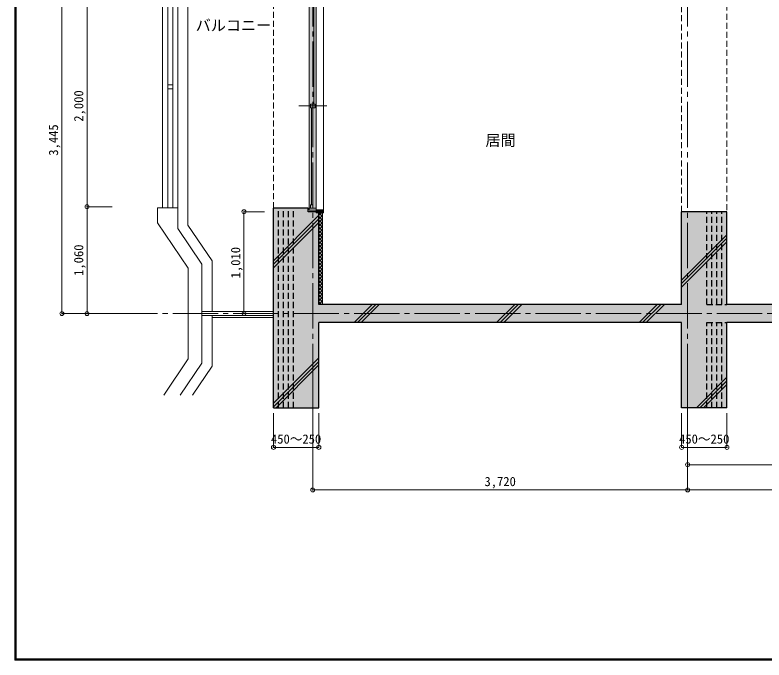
# Model space of a CAD drawing. Units: millimetres at full size, sheet at 1:50. Extents: x -9674 to 9699, y -6794 to 6791.
# Drawn here: x -9674 to -2241, y -6794 to -392 of the extents above; entities that cross this region are included whole.
import ezdxf
from ezdxf.enums import TextEntityAlignment as Align

# ---------------------------------------------------------------- set-up
doc = ezdxf.new("R2010")
doc.units = ezdxf.units.MM
doc.header["$LTSCALE"] = 50
doc.header["$PDMODE"] = 32
doc.header["$PDSIZE"] = 40
doc.linetypes.add('CHAIN2', pattern=[12, 9, -1, 1, -1])
doc.linetypes.add('DASHED1', pattern=[1.8, 1.2, -0.6])
for name, color, linetype, lineweight in [('0-0_図面枠', 7, 'Continuous', 9), ('1-0_芯', 7, 'CHAIN2', 9), ('1-1_躯体', 2, 'Continuous', 25), ('1-3_建具', 3, 'Continuous', 18), ('1-6_ﾊﾞﾙｺﾆｰ・階段', 7, 'Continuous', 9), ('1-8_ハッチ', 4, 'Continuous', 9), ('1-A_文字', 7, 'Continuous', 9), ('1-B_寸法', 7, 'Continuous', 9), ('1-C_梁', 7, 'DASHED1', 9)]:
    doc.layers.add(name, color=color, linetype=linetype, lineweight=lineweight)
for name, color, linetype in [('4-0', 1, 'Continuous'), ('4-1', 2, 'Continuous'), ('4-F', 4, 'Continuous')]:
    doc.layers.add(name, color=color, linetype=linetype)
doc.styles.add('ＭＳ ゴシック', font='')
doc.styles.get('ＭＳ ゴシック').set_extended_font_data('MS Gothic')

msp = doc.modelspace()

# ---------------------------------------------------------------- linework, layer by layer
at = {"layer": '0-0_図面枠'}
for p, q in [((-9673.92, 6791.43), (-9673.92, -6793.93)), ((-9672.16, 6789.66), (-9672.16, -6792.16)), ((-9670.4, 6787.9), (-9670.4, -6790.4)), ((-9668.64, -6788.64), (-9668.64, 6786.14)), ((-9666.87, 6784.38), (-9666.87, -6786.88)), ((-9665.11, 6782.61), (-9665.11, -6785.11)), ((-9663.35, 6780.85), (-9663.35, -6783.35)), ((-9673.92, -6793.93), (9698.92, -6793.93)), ((-9672.16, -6792.16), (9697.16, -6792.16)), ((-9670.4, -6790.4), (9695.4, -6790.4)), ((9693.64, -6788.64), (-9668.64, -6788.64)), ((-9666.87, -6786.88), (9691.87, -6786.88)), ((-9665.11, -6785.11), (9690.11, -6785.11)), ((-9663.35, -6783.35), (9688.35, -6783.35))]:
    msp.add_line(p, q, dxfattribs=at)
at = {"layer": '1-0_芯'}
for p, q in [((-6718.75, -4105.47), (-6718.75, 5294.53)), ((-2998.75, -4105.47), (-2998.75, 5294.53)), ((-8708.75, -3355.47), (8446.25, -3355.47))]:
    msp.add_line(p, q, dxfattribs=at)
at = {"layer": '1-1_躯体'}
for p, q in [((-7108.75, -4290.47), (-7108.75, -2310.47)), ((-6683.75, -2345.47), (-6763.75, -2345.47)), ((-6658.75, -3265.47), (-6658.75, -2355.47)), ((-3058.75, -3265.47), (-3058.75, -2345.47)), ((-3058.75, -3265.47), (-6658.75, -3265.47)), ((1891.25, -3265.47), (-2608.75, -3265.47)), ((-6658.75, -4290.47), (-6658.75, -3445.47)), ((-2608.75, -4290.47), (-2608.75, -3445.47)), ((1891.25, -3445.47), (-2608.75, -3445.47)), ((-7108.75, -4290.47), (-6658.75, -4290.47)), ((-2608.75, -4290.47), (-3058.75, -4290.47))]:
    msp.add_line(p, q, dxfattribs=at)
at = {"layer": '1-1_躯体', "linetype": 'DASHED1'}
for p, q in [((-7058.75, -4290.47), (-7058.75, -2310.47)), ((-7008.75, -4290.47), (-7008.75, -2310.47)), ((-6958.75, -4290.47), (-6958.75, -2310.47)), ((-6908.75, -4290.47), (-6908.75, -2310.47)), ((-2808.75, -3265.47), (-2808.75, -2345.47)), ((-2758.75, -3265.47), (-2758.75, -2345.47)), ((-2708.75, -3265.47), (-2708.75, -2345.47)), ((-2658.75, -3265.47), (-2658.75, -2345.47)), ((-2808.75, -3265.47), (-2608.75, -3265.47)), ((-2808.75, -4290.47), (-2808.75, -3445.47)), ((-2808.75, -3445.47), (-2608.75, -3445.47)), ((-2758.75, -4290.47), (-2758.75, -3445.47)), ((-2708.75, -4290.47), (-2708.75, -3445.47)), ((-2658.75, -4290.47), (-2658.75, -3445.47))]:
    msp.add_line(p, q, dxfattribs=at)
at = {"layer": '1-1_躯体'}
for points in [[(-6763.75, -2345.47), (-6763.75, -2310.47), (-7108.75, -2310.47)], [(-2608.75, -3265.47), (-2608.75, -2345.47), (-3058.75, -2345.47)], [(-3058.75, -4290.47), (-3058.75, -3445.47), (-6658.75, -3445.47)]]:
    msp.add_lwpolyline(points, dxfattribs=at)
at = {"layer": '1-3_建具', "color": 7, "lineweight": 9}
for p, q in [((-6753.75, -2295.47), (-6753.75, -295.47)), ((-6683.75, -2295.47), (-6683.75, -295.47)), ((-6611.75, -265.47), (-6611.75, -2325.47)), ((-6580.27, -1295.47), (-6857.23, -1295.47)), ((-6753.75, -2330.47), (-6753.75, -2295.47)), ((-6683.75, -2295.47), (-6683.75, -2330.47)), ((-6683.75, -2310.47), (-6753.75, -2310.47)), ((-6753.75, -2330.47), (-6683.75, -2330.47))]:
    msp.add_line(p, q, dxfattribs=at)
at = {"layer": '1-3_建具'}
for p, q in [((-6706.75, -1277.97), (-6706.75, -315.47)), ((-6742.75, -1312.97), (-6742.75, -1277.97)), ((-6742.75, -1277.97), (-6694.75, -1277.97)), ((-6742.75, -1312.97), (-6694.75, -1312.97)), ((-6730.75, -2275.47), (-6730.75, -1312.97)), ((-6718.75, -1312.97), (-6718.75, -1277.97)), ((-6694.75, -1312.97), (-6694.75, -1277.97)), ((-6742.75, -2275.47), (-6742.75, -2310.47))]:
    msp.add_line(p, q, dxfattribs=at)
for points in [[(-6742.75, -2275.47), (-6718.75, -2275.47), (-6718.75, -2310.47)], [(-6611.75, -2355.47), (-6611.75, -2325.47), (-6683.75, -2325.47)], [(-6611.75, -2355.47), (-6683.75, -2355.47), (-6683.75, -2325.47)]]:
    msp.add_lwpolyline(points, dxfattribs=at)
at = {"layer": '1-6_ﾊﾞﾙｺﾆｰ・階段'}
for p, q in [((-8208.75, 3518.53), (-8208.75, -2305.47)), ((-8158.75, 3503.17), (-8158.75, -2305.47)), ((-8108.75, 3487.82), (-8108.75, -2305.47)), ((-8058.75, 1894.53), (-8058.75, -2509.94)), ((-8158.75, -1085.47), (-8108.75, -1085.47)), ((-8158.75, -1125.47), (-8108.75, -1125.47)), ((-8258.75, -2305.47), (-8058.75, -2305.47)), ((-8058.75, -2509.94), (-7818.75, -2864.03)), ((-7818.75, -2864.03), (-7818.75, -3846.91)), ((-7953.75, -2905.47), (-7953.75, -3805.47)), ((-7108.75, -3335.47), (-7818.75, -3335.47)), ((-7108.75, -3375.47), (-7818.75, -3375.47)), ((-8197.72, -4165.42), (-7953.75, -3805.47)), ((-8034.63, -4165.42), (-7818.75, -3846.91))]:
    msp.add_line(p, q, dxfattribs=at)
at = {"layer": '1-6_ﾊﾞﾙｺﾆｰ・階段', "color": 4}
for p, q in [((-7958.75, 3344.53), (-7958.75, -2479.24)), ((-7958.75, -2479.24), (-7718.75, -2833.34)), ((-7718.75, -3335.47), (-7718.75, -2833.34)), ((-7718.75, -3877.61), (-7718.75, -3375.47)), ((-7108.75, -3395.47), (-7718.75, -3395.47)), ((-7913.83, -4165.42), (-7718.75, -3877.61))]:
    msp.add_line(p, q, dxfattribs=at)
at = {"layer": '1-6_ﾊﾞﾙｺﾆｰ・階段'}
msp.add_lwpolyline([(-8258.75, -2305.47), (-8258.75, -2455.47), (-7953.75, -2905.47)], dxfattribs=at)
at = {"layer": '1-8_ハッチ'}
for p, q in [((-6658.75, -2380.75), (-6633.47, -2355.47)), ((-6658.75, -2356.86), (-6623.75, -2391.86)), ((-6624.78, -2355.47), (-6623.75, -2356.51)), ((-6623.75, -3265.47), (-6623.75, -2355.47)), ((-7108.75, -2830.75), (-6658.75, -2380.75)), ((-7108.75, -2866.11), (-6658.75, -2416.11)), ((-7108.75, -2901.46), (-6658.75, -2451.46)), ((-6658.75, -2416.11), (-6623.75, -2381.11)), ((-6658.75, -2392.22), (-6623.75, -2427.22)), ((-6658.75, -2451.46), (-6623.75, -2416.46)), ((-6658.75, -2427.57), (-6623.75, -2462.57)), ((-6658.75, -2486.82), (-6623.75, -2451.82)), ((-6658.75, -2462.93), (-6623.75, -2497.93)), ((-6658.75, -2522.18), (-6623.75, -2487.18)), ((-6658.75, -2498.28), (-6623.75, -2533.28)), ((-6658.75, -2557.53), (-6623.75, -2522.53)), ((-6658.75, -2533.64), (-6623.75, -2568.64)), ((-6658.75, -2592.89), (-6623.75, -2557.89)), ((-6658.75, -2568.99), (-6623.75, -2603.99)), ((-6658.75, -2628.24), (-6623.75, -2593.24)), ((-3058.75, -3023.39), (-2608.75, -2573.39)), ((-6658.75, -2604.35), (-6623.75, -2639.35)), ((-6658.75, -2663.6), (-6623.75, -2628.6)), ((-6658.75, -2639.7), (-6623.75, -2674.7)), ((-6658.75, -2698.95), (-6623.75, -2663.95)), ((-6658.75, -2675.06), (-6623.75, -2710.06)), ((-3058.75, -3058.75), (-2608.75, -2608.75)), ((-3058.75, -3094.11), (-2608.75, -2644.11)), ((-6658.75, -2734.31), (-6623.75, -2699.31)), ((-6658.75, -2710.41), (-6623.75, -2745.41)), ((-6658.75, -2769.66), (-6623.75, -2734.66)), ((-6658.75, -2745.77), (-6623.75, -2780.77)), ((-6658.75, -2805.02), (-6623.75, -2770.02)), ((-6658.75, -2781.13), (-6623.75, -2816.13)), ((-6658.75, -2840.37), (-6623.75, -2805.37)), ((-6658.75, -2816.48), (-6623.75, -2851.48)), ((-6658.75, -2875.73), (-6623.75, -2840.73)), ((-6658.75, -2851.84), (-6623.75, -2886.84)), ((-6658.75, -2911.08), (-6623.75, -2876.08)), ((-6658.75, -2887.19), (-6623.75, -2922.19)), ((-6658.75, -2946.44), (-6623.75, -2911.44)), ((-6658.75, -2922.55), (-6623.75, -2957.55)), ((-6658.75, -2981.79), (-6623.75, -2946.79)), ((-6658.75, -2957.9), (-6623.75, -2992.9)), ((-6658.75, -3017.15), (-6623.75, -2982.15)), ((-6658.75, -2993.26), (-6623.75, -3028.26)), ((-6658.75, -3052.51), (-6623.75, -3017.51)), ((-6658.75, -3028.61), (-6623.75, -3063.61)), ((-6658.75, -3087.86), (-6623.75, -3052.86)), ((-6658.75, -3063.97), (-6623.75, -3098.97)), ((-6658.75, -3123.22), (-6623.75, -3088.22)), ((-6658.75, -3099.32), (-6623.75, -3134.32)), ((-6658.75, -3158.57), (-6623.75, -3123.57)), ((-6658.75, -3134.68), (-6623.75, -3169.68)), ((-6658.75, -3193.93), (-6623.75, -3158.93)), ((-6658.75, -3170.03), (-6623.75, -3205.03)), ((-6658.75, -3229.28), (-6623.75, -3194.28)), ((-6658.75, -3205.39), (-6623.75, -3240.39)), ((-6658.75, -3264.64), (-6623.75, -3229.64)), ((-6658.75, -3240.74), (-6634.02, -3265.47)), ((-6624.23, -3265.47), (-6623.75, -3264.99)), ((-6309.26, -3445.47), (-6129.26, -3265.47)), ((-6273.9, -3445.47), (-6093.9, -3265.47)), ((-6238.54, -3445.47), (-6058.54, -3265.47)), ((-4895.04, -3445.47), (-4715.04, -3265.47)), ((-4859.69, -3445.47), (-4679.69, -3265.47)), ((-4824.33, -3445.47), (-4644.33, -3265.47)), ((-3480.83, -3445.47), (-3300.83, -3265.47)), ((-3445.47, -3445.47), (-3265.47, -3265.47)), ((-3410.12, -3445.47), (-3230.12, -3265.47)), ((-7108.75, -4244.97), (-6658.75, -3794.97)), ((-7108.75, -4280.32), (-6658.75, -3830.32)), ((-7083.54, -4290.47), (-6658.75, -3865.68)), ((-2911.61, -4290.47), (-2608.75, -3987.61)), ((-2876.26, -4290.47), (-2608.75, -4022.96)), ((-2840.9, -4290.47), (-2608.75, -4058.32))]:
    msp.add_line(p, q, dxfattribs=at)
at = {"layer": '1-B_寸法'}
for p, q in [((-9208.75, -3355.47), (-9208.75, 89.53)), ((-8958.75, -2295.47), (-8958.75, -295.47)), ((-8958.75, -2295.47), (-8708.75, -2295.47)), ((-8958.75, -3355.47), (-8958.75, -2295.47)), ((-7401.65, -2345.47), (-7401.65, -3355.47)), ((-7401.65, -2345.47), (-7198.9, -2345.47)), ((-9208.75, -3355.47), (-8708.75, -3355.47)), ((-6718.75, -4105.47), (-6718.75, -5105.47)), ((-2998.75, -4105.47), (-2998.75, -5105.47)), ((-7108.75, -4683.88), (-7108.75, -4343.69)), ((-6658.75, -4683.88), (-6658.75, -4343.69)), ((-3058.75, -4683.88), (-3058.75, -4343.69)), ((-2608.75, -4683.88), (-2608.75, -4343.69)), ((-6658.75, -4683.88), (-7108.75, -4683.88)), ((-2608.75, -4683.88), (-3058.75, -4683.88)), ((-2998.75, -4855.47), (-698.75, -4855.47)), ((-6718.75, -5105.47), (-2998.75, -5105.47))]:
    msp.add_line(p, q, dxfattribs=at)
msp.add_lwpolyline([(-2998.75, -5105.47), (1551.25, -5105.47), (6781.25, -5105.47)], dxfattribs=at)
at = {"layer": '1-B_寸法', "color": 3}
for p in [(-8958.75, -2295.47), (-7401.65, -2345.47), (-9208.75, -3355.47), (-8958.75, -3355.47), (-7401.65, -3355.47), (-7108.75, -4683.88), (-6658.75, -4683.88), (-3058.75, -4683.88), (-2608.75, -4683.88), (-2998.75, -4855.47), (-6718.75, -5105.47), (-2998.75, -5105.47)]:
    msp.add_point(p, dxfattribs=at)
at = {"layer": '1-C_梁'}
for p, q in [((-7108.75, -2310.47), (-7108.75, 3019.53)), ((-2608.75, 430.53), (-2608.75, -2345.47)), ((-3058.75, -2345.47), (-3058.75, 59.53))]:
    msp.add_line(p, q, dxfattribs=at)
at = {"layer": '4-0'}
for points in [[(-7108.75, -4290.47), (-6763.75, -2345.47), (-6763.75, -2310.47)], [(-7108.75, -4290.47), (-6763.75, -2310.47), (-7108.75, -2310.47)], [(-7108.75, -4290.47), (-6683.75, -2355.47), (-6683.75, -2345.47)], [(-7108.75, -4290.47), (-6683.75, -2345.47), (-6763.75, -2345.47)], [(-7108.75, -4290.47), (-6658.75, -4290.47), (-6658.75, -2355.47)], [(-7108.75, -4290.47), (-6658.75, -2355.47), (-6683.75, -2355.47)], [(-3058.75, -2345.47), (-3058.75, -2420.47), (-2608.75, -2345.47), (-2608.75, -2420.47)], [(-2608.75, -2420.47), (-3058.75, -2420.47), (-2608.75, -4290.47), (-3058.75, -4290.47)], [(-3058.75, -3265.47), (-3058.75, -3445.47), (-6658.75, -3265.47), (-6658.75, -3445.47)], [(1891.25, -3445.47), (1891.25, -3265.47), (-2608.75, -3445.47), (-2608.75, -3265.47)]]:
    msp.add_solid(points, dxfattribs=at)
at = {"layer": '4-1'}
msp.add_solid([(-6753.75, -260.47), (-6683.75, -260.47), (-6753.75, -2330.47), (-6683.75, -2330.47)], dxfattribs=at)
at = {"layer": '4-F'}
for points in [[(-6611.75, -2355.47), (-6611.75, -2325.47), (-6683.75, -2325.47)], [(-6611.75, -2355.47), (-6683.75, -2325.47), (-6683.75, -2355.47)], [(-6658.75, -2355.47), (-6658.75, -3265.47), (-6623.75, -3265.47)], [(-6658.75, -2355.47), (-6623.75, -3265.47), (-6623.75, -2355.47)]]:
    msp.add_solid(points, dxfattribs=at)

# ---------------------------------------------------------------- texts
at = {"layer": '1-A_文字', "style": 'ＭＳ ゴシック'}
for s, p in [('バルコニー', (-7880.73, -583.45)), ('居間', (-5005.41, -1723.73))]:
    msp.add_text(s, height=110, dxfattribs=at).set_placement(p, align=Align.BOTTOM_LEFT)
at = {"layer": '1-B_寸法', "style": 'ＭＳ ゴシック'}
for s, p in [('2,000', (-8968.75, -1451.72)), ('3,445', (-9218.75, -1789.22)), ('1,060', (-8968.75, -2981.72)), ('1,010', (-7411.65, -3006.72))]:
    msp.add_text(s, height=91.64, rotation=90, dxfattribs=at).set_placement(p, align=Align.BOTTOM_LEFT)
for s, p in [('450～250', (-7133.75, -4673.88)), ('450～250', (-3083.75, -4673.88)), ('3,720', (-5015, -5095.47))]:
    msp.add_text(s, height=91.64, dxfattribs=at).set_placement(p, align=Align.BOTTOM_LEFT)

doc.saveas('drawing.dxf')
